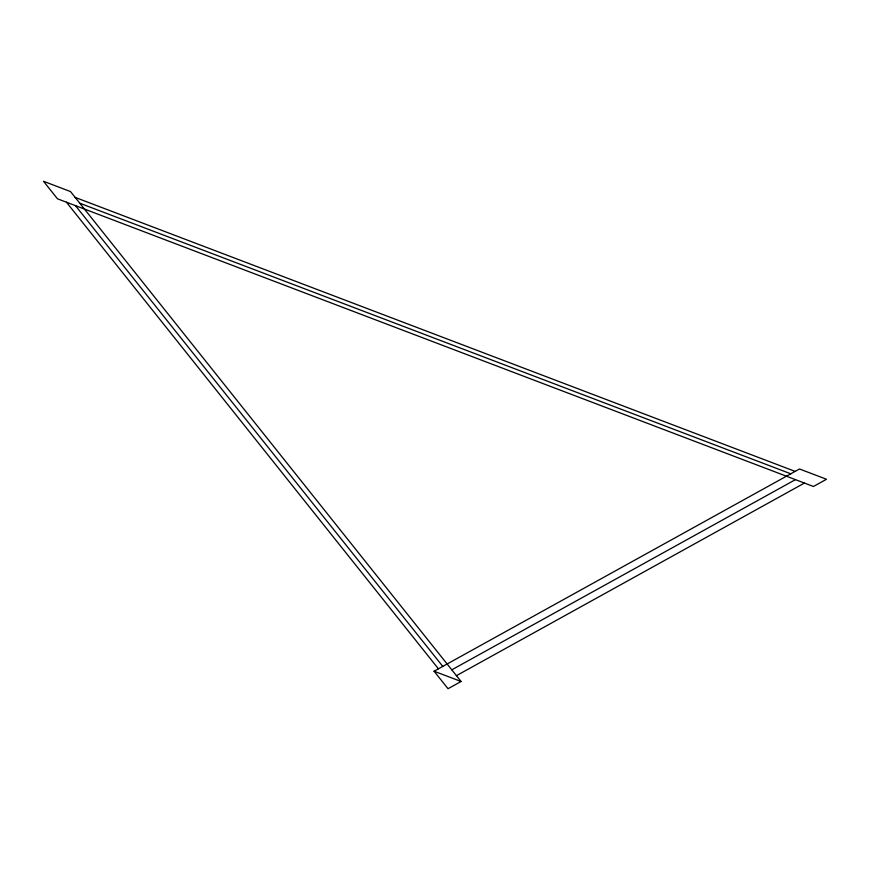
<?xml version="1.0" encoding="UTF-8"?>
<svg xmlns="http://www.w3.org/2000/svg" width="870" height="870" viewBox="0 0 870 870"><rect width="100%" height="100%" fill="white"/><g stroke="black" fill="none" stroke-linecap="round" stroke-linejoin="round"><path stroke-width="1.3" d="M434.076 671.216L799.497 468.984L826.5 479.261L813.45 486.482L57.453 198.784L43.5 181.286L70.503 191.563L461.078 681.493L448.028 688.714L434.076 671.216L461.078 681.493M451.78 669.824L795.452 479.631M456.435 675.664L804.445 483.057M75.146 197.392L795.147 471.399M79.801 203.221L790.797 473.802M75.451 205.635L442.776 666.409M66.446 202.21L438.426 668.812"/></g></svg>
